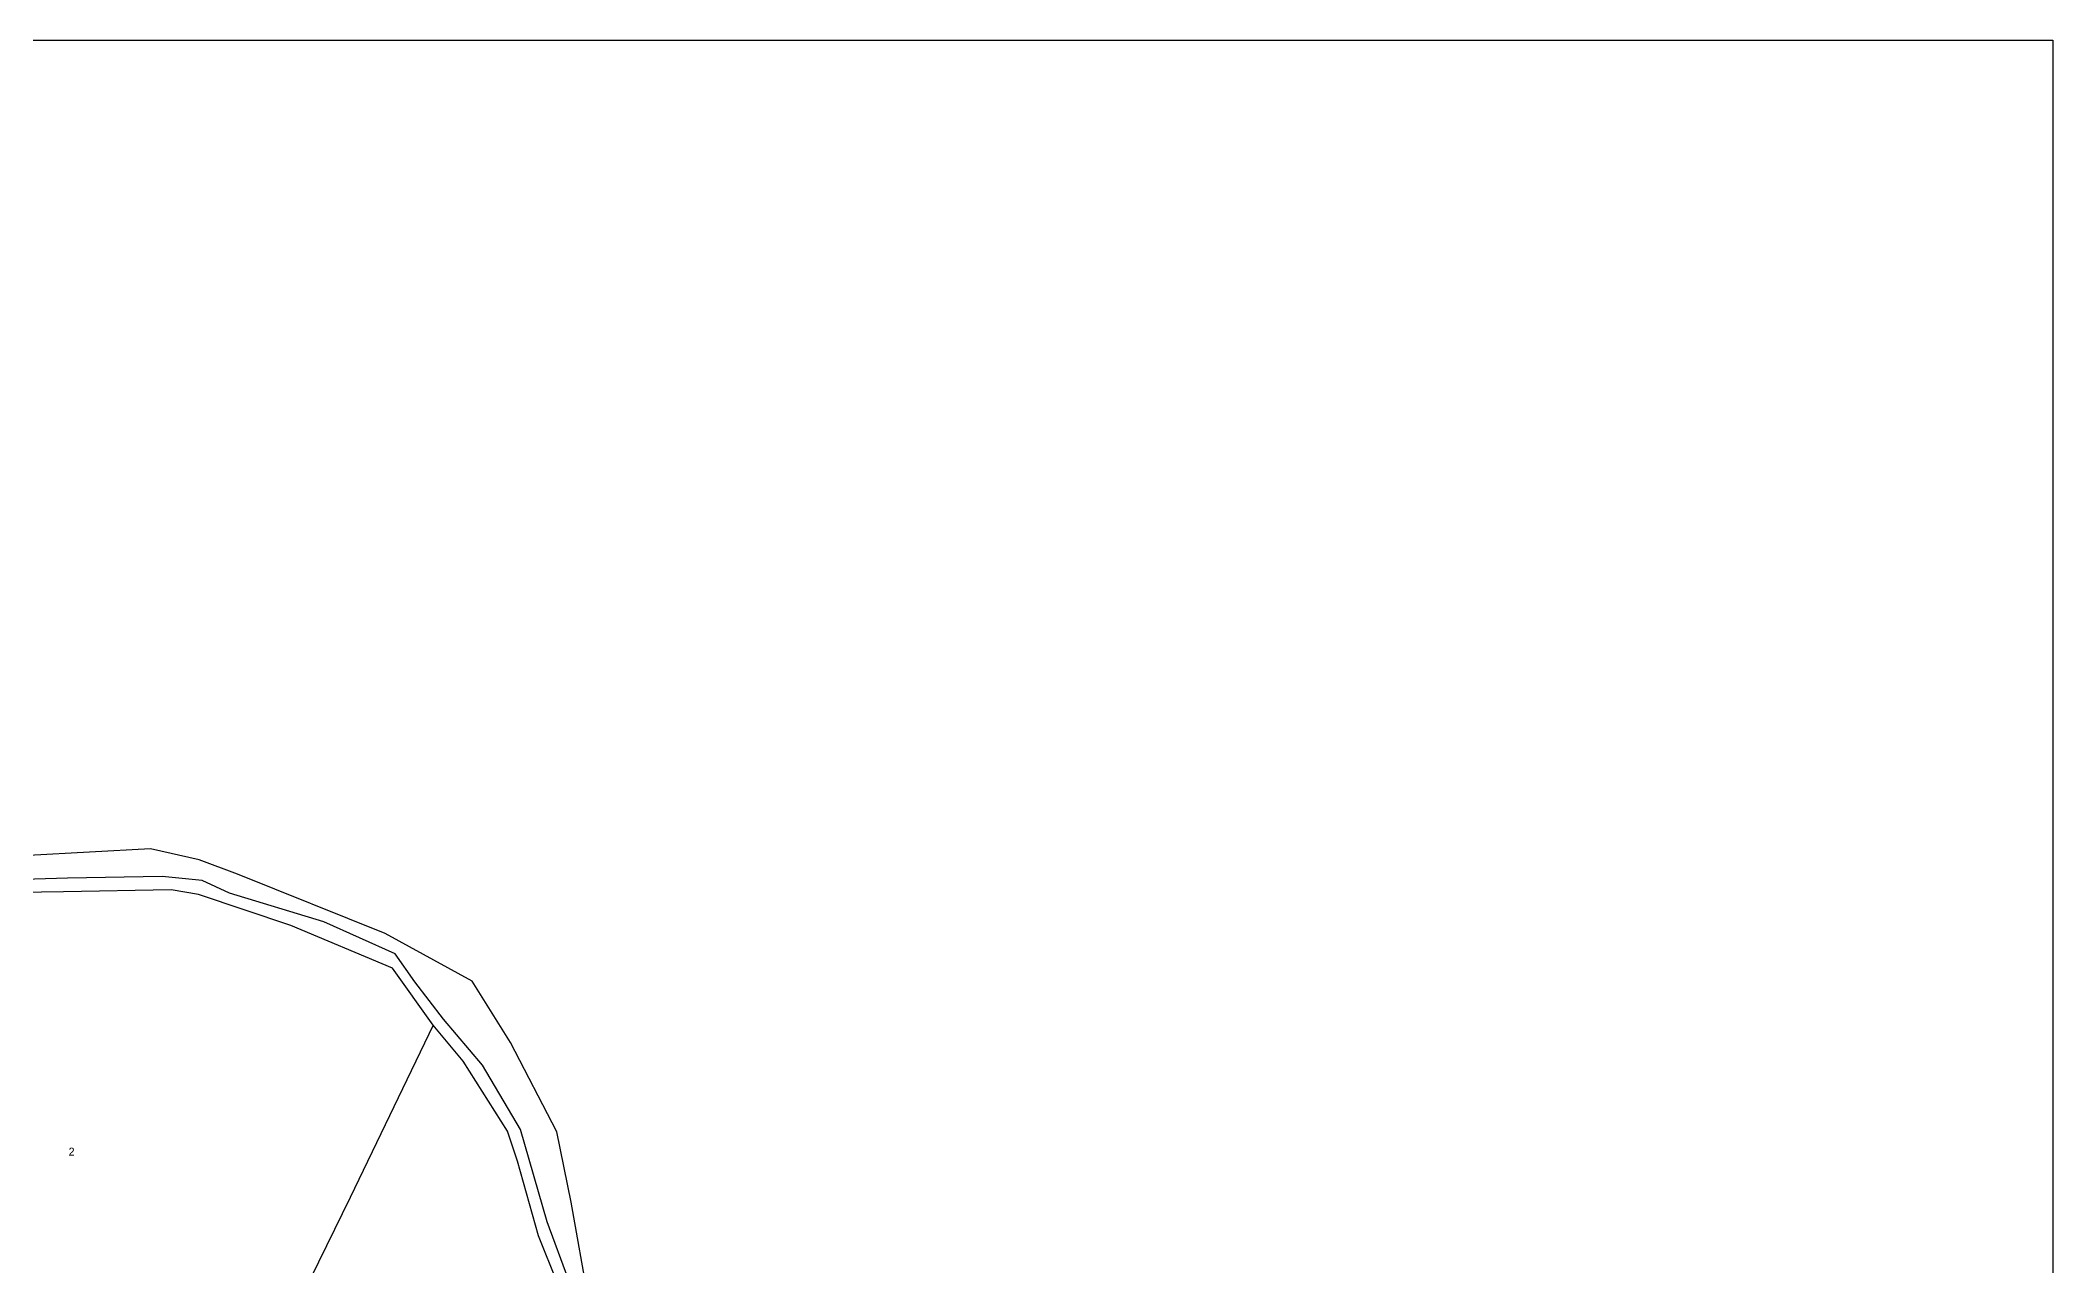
# Model space of a CAD drawing. Header units: inches. Extents: x 152888 to 154673, y 178610 to 180394.
# Drawn here: x 153667 to 154673, y 179782 to 180394 of the extents above; entities that cross this region are included whole.
import ezdxf

# ---------------------------------------------------------------- set-up
doc = ezdxf.new("R2010")
doc.units = ezdxf.units.IN
doc.header["$MEASUREMENT"] = 0
for name, color, linetype in [('BORDER-B', 3, 'CONTINUOUS'), ('IMAGE', 7, 'CONTINUOUS'), ('NO', 1, 'CONTINUOUS'), ('PARCEL', 6, 'CONTINUOUS'), ('ROAD', 2, 'CONTINUOUS')]:
    doc.layers.add(name, color=color, linetype=linetype)
picture_1 = doc.add_image_def('image1.tif', size_in_pixel=(8507, 8505))

msp = doc.modelspace()

# ---------------------------------------------------------------- linework, layer by layer
at = {"layer": 'BORDER-B'}
msp.add_lwpolyline([(154322.5, 179478.3), (154348.5, 179573.3), (154363.8, 179621), (154351.3, 179630.7), (154306, 179649.6), (154281.5, 179663), (154251.9, 179676.4), (154179.7, 179625.6), (154121.9, 179625.6), (154116.8, 179625.6), (154107.1, 179625.6), (154076.1, 179625.6), (154047, 179750.9), (153972.5, 179759.2), (153941.1, 179763.8), (153932.3, 179813.4), (153925.1, 179848.6), (153902, 179893.1), (153882.8, 179923.9), (153839.3, 179947.6), (153765.5, 179977.3), (153746.3, 179984.4), (153722.1, 179989.9), (153661, 179986.6)], dxfattribs=at)
at = {"layer": 'PARCEL'}
msp.add_lwpolyline([(153863.4, 179901.9), (153821.8, 179815.7), (153723.3, 179614.6)], dxfattribs=at)
at = {"layer": 'ROAD'}
for points in [[(153925.5, 179772.9), (153916, 179796.5), (153905.5, 179833.9), (153900.5, 179848.9), (153878.3, 179883.8), (153863.4, 179901.9), (153843, 179930.4), (153792.2, 179951.7), (153746, 179967.1), (153732.4, 179969.4), (153678.5, 179968.5), (153623.6, 179967.6)], [(153931.1, 179774.3), (153920.3, 179803.5), (153907, 179849.7), (153888, 179881.9), (153868.5, 179904.9), (153854.2, 179923.5), (153844.4, 179937.5), (153808.7, 179953.4), (153761.6, 179967.8), (153747.8, 179974.2), (153727.9, 179976.1), (153680.5, 179975.3), (153642, 179974.2)]]:
    msp.add_lwpolyline(points, dxfattribs=at)

# ---------------------------------------------------------------- texts
at = {"layer": 'NO'}
msp.add_text('2', height=4, dxfattribs=at).set_placement((153681.1, 179836.6))

# ---------------------------------------------------------------- pictures from other files: only their frames are drawn
at = {"layer": 'IMAGE'}
image = msp.add_image(picture_1, insert=(152888.4, 178609.9), size_in_units=(1784.6, 1784.2), dxfattribs=at)
image.dxf.flags = 15

doc.saveas('drawing.dxf')
